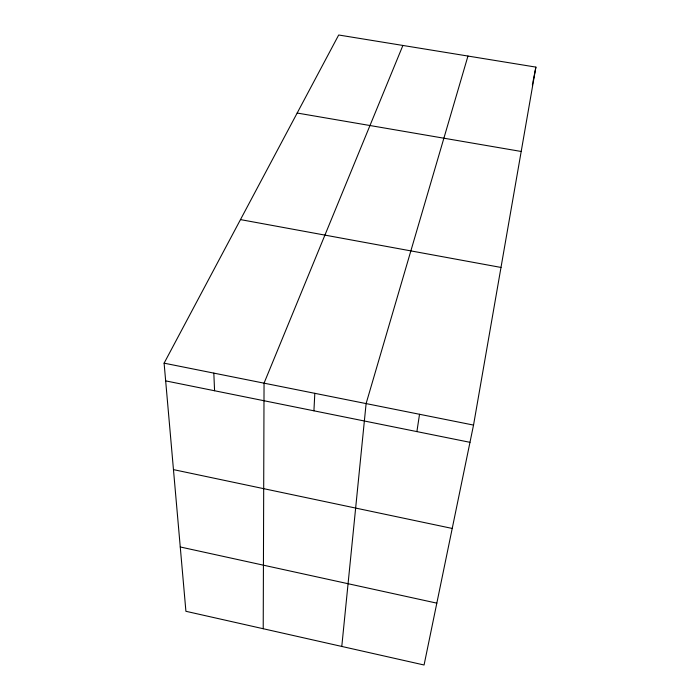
<?xml version="1.0" encoding="UTF-8"?>
<svg xmlns="http://www.w3.org/2000/svg" width="700" height="700" viewBox="0 0 700 700"><rect width="100%" height="100%" fill="white"/><g stroke="black" fill="none" stroke-linecap="round" stroke-linejoin="round"><path stroke-width="1.05" d="M263.217 628.731L264.049 383.162L402.894 45.456M313.924 410.812L314.816 393.321M341.784 646.441L366.109 403.585L467.959 56.053M416.894 431.602L419.527 414.277M473.532 425.084L535.894 67.112L338.686 35L164.106 363.169L185.911 611.293L424.069 665L473.532 425.084L164.106 363.169M532.367 84.936L532.788 82.801M532.997 81.734L535.894 67.112M297.176 113.032L521.202 151.471M240.476 219.599L500.999 267.444M165.664 380.879L469.98 442.321M173.46 469.621L452.226 528.447M180.259 546.971L436.826 603.146M213.824 373.118L214.576 390.749"/></g></svg>
